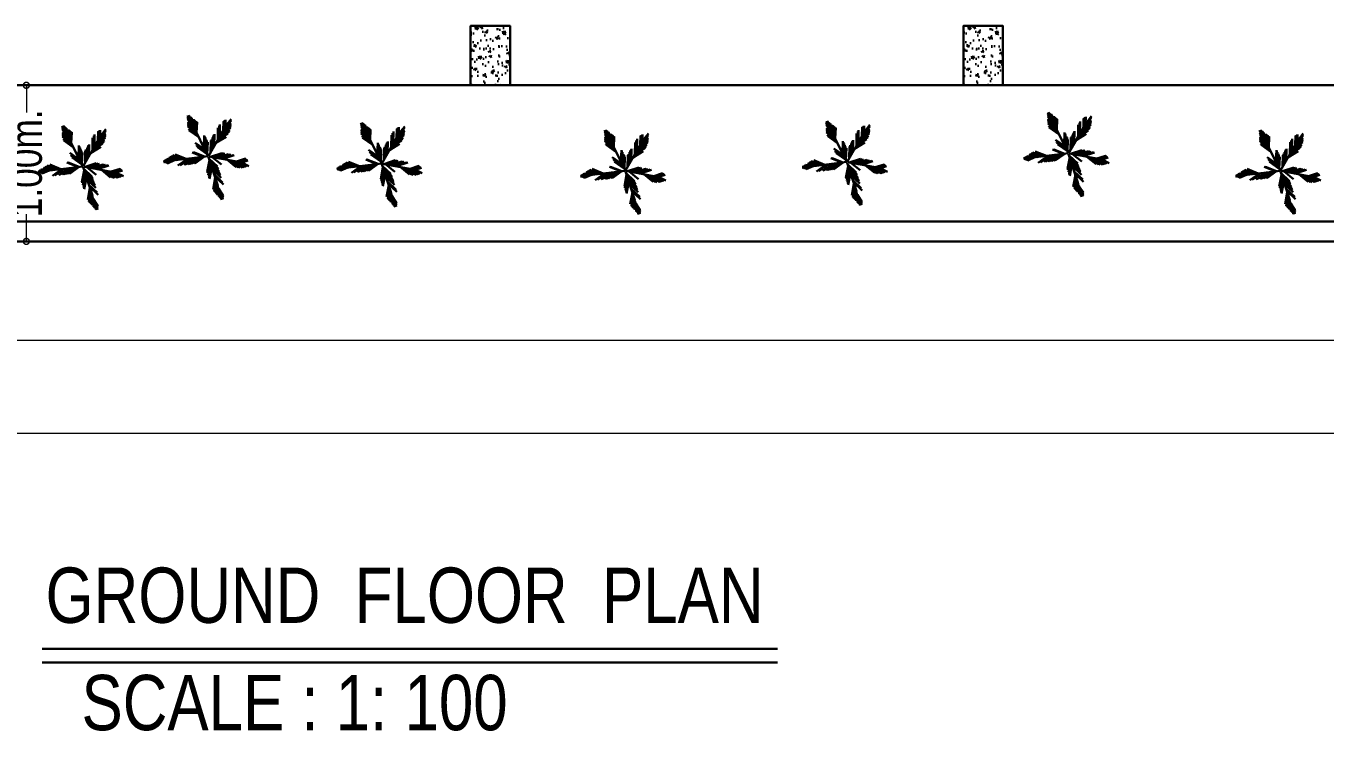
# Model space of a CAD drawing. Header units: inches. Extents: x -3410734 to 406749, y -209950 to -6742.
# Drawn here: x -3410171.1 to -3409842.4, y -79915.1 to -79736.7 of the extents above; entities that cross this region are included whole.
import ezdxf
from ezdxf.enums import TextEntityAlignment as Align

# ---------------------------------------------------------------- set-up
doc = ezdxf.new("R2010")
doc.units = ezdxf.units.IN
doc.header["$LTSCALE"] = 30
doc.header["$MEASUREMENT"] = 0
doc.header["$PDMODE"] = 3
doc.linetypes.add('PHANTOM2', pattern=[1.25, 0.625, -0.125, 0.125, -0.125, 0.125, -0.125])
doc.layers.get('Defpoints').update_dxf_attribs({"lineweight": 30})
for name, color, linetype, lineweight in [('CAR', 190, 'Continuous', 30), ('column', 1, 'Continuous', 30), ('DIM', 136, 'Continuous', 30), ('hash', 251, 'Continuous', 30), ('SEC-LINE', 4, 'PHANTOM2', 30), ('TEXT', 7, 'Continuous', 30), ('TREE', 3, 'Continuous', 30), ('WALL', 7, 'Continuous', 30)]:
    doc.layers.add(name, color=color, linetype=linetype, lineweight=lineweight)
doc.styles.get("Standard").update_dxf_attribs({"font": 'arial.ttf'})
doc.styles.add('style H', font='arial.ttf', dxfattribs={"width": 0.8, "height": 8})
doc.dimstyles.new('DIT-3', dxfattribs={"dimtxt": 8, "dimasz": 3, "dimexe": 0.18, "dimexo": 0.0625, "dimgap": 0.09, "dimtad": 0, "dimtoh": 1, "dimlfac": 0.0254, "dimzin": 0, "dimdsep": 46, "dimtxsty": 'style H', "dimblk": 'DOTSMALL', "dimcen": 3, "dimclrd": 36, "dimclre": 32, "dimclrt": 26, "dimadec": 0, "dimazin": 0, "dimtfac": 1, "dimtix": 1, "dimtofl": 0, "dimtmove": 0, "dimatfit": 3, "dimldrblk": 'DOTSMALL', "dimfxl": 1, "dimtolj": 1, "dimtzin": 0, "dimlwd": 15, "dimlwe": 15, "dimarcsym": 0})

# ---------------------------------------------------------------- blocks, each defined once
blk = doc.blocks.new('_DotSmall')
at = {"layer": 'DIM', "color": 0, "const_width": 0.5}
blk.add_lwpolyline([(-0.0625, 0, 1), (0.0625, 0, 1)], format="xyb", close=True, dxfattribs=at)
blk = doc.blocks.new('*D120')
at = {"layer": 'Defpoints', "color": 0, "transparency": 16777216}
for p in [(-3410290.88, -79791.25), (-3409306.63, -79791.25), (-3409306.63, -79839.8)]:
    blk.add_point(p, dxfattribs=at)
at = {"layer": 'WALL', "color": 32, "lineweight": 15, "transparency": 16777216}
for p, q in [((-3410290.88, -79791.31), (-3410290.88, -79839.98)), ((-3409306.63, -79791.31), (-3409306.63, -79839.98))]:
    blk.add_line(p, q, dxfattribs=at)
at = {"layer": 'WALL', "color": 36, "lineweight": 15, "transparency": 16777216}
for p, q in [((-3410290.88, -79839.8), (-3409814.48, -79839.8)), ((-3409306.63, -79839.8), (-3409783.03, -79839.8))]:
    blk.add_line(p, q, dxfattribs=at)
at = {"layer": 'WALL', "color": 36, "lineweight": 15, "transparency": 16777216, "xscale": 3, "yscale": 3, "zscale": 3, "rotation": 180}
blk.add_blockref('_DotSmall', (-3410290.88, -79839.8), dxfattribs=at)
at = {"layer": 'WALL', "color": 36, "lineweight": 15, "transparency": 16777216, "xscale": 3, "yscale": 3, "zscale": 3}
blk.add_blockref('_DotSmall', (-3409306.63, -79839.8), dxfattribs=at)
at = {"layer": 'WALL', "color": 26, "transparency": 16777216, "insert": (-3409798.76, -79839.8), "char_height": 8, "attachment_point": 5, "style": 'style H'}
blk.add_mtext('\\A1;25.00m.', dxfattribs=at)
blk = doc.blocks.new('*D84')
at = {"layer": 'Defpoints', "color": 0, "transparency": 16777216}
for p in [(-3410178.6, -79751.75), (-3410179.33, -79791.25), (-3410171.04, -79791.25)]:
    blk.add_point(p, dxfattribs=at)
at = {"layer": 'WALL', "color": 32, "lineweight": 15, "transparency": 16777216}
for p, q in [((-3410178.54, -79751.75), (-3410170.86, -79751.75)), ((-3410179.26, -79791.25), (-3410170.86, -79791.25))]:
    blk.add_line(p, q, dxfattribs=at)
at = {"layer": 'WALL', "color": 36, "lineweight": 15, "transparency": 16777216}
for p, q in [((-3410171.04, -79751.75), (-3410171.04, -79758.61)), ((-3410171.04, -79791.25), (-3410171.04, -79784.38))]:
    blk.add_line(p, q, dxfattribs=at)
at = {"layer": 'WALL', "color": 36, "lineweight": 15, "transparency": 16777216, "xscale": 3, "yscale": 3, "zscale": 3}
for p, rotation in [((-3410171.04, -79751.75), 90), ((-3410171.04, -79791.25), 270)]:
    blk.add_blockref('_DotSmall', p, dxfattribs=dict(at, rotation=rotation))
at = {"layer": 'WALL', "color": 26, "transparency": 16777216, "insert": (-3410171.04, -79771.5), "char_height": 8, "attachment_point": 5, "rotation": 90, "style": 'style H'}
blk.add_mtext('\\A1;1.00m.', dxfattribs=at)
blk = doc.blocks.new('*D16')
at = {"layer": 'CAR', "color": 32, "lineweight": 15, "transparency": 16777216}
for p, q in [((-3410188.36, -79791.31), (-3410188.36, -79816.44)), ((-3409346.13, -79791.31), (-3409346.13, -79816.44))]:
    blk.add_line(p, q, dxfattribs=at)
at = {"layer": 'CAR', "color": 36, "lineweight": 15, "transparency": 16777216}
for p, q in [((-3410188.36, -79816.26), (-3409782.97, -79816.26)), ((-3409346.13, -79816.26), (-3409751.52, -79816.26))]:
    blk.add_line(p, q, dxfattribs=at)
at = {"layer": 'Defpoints', "color": 0, "transparency": 16777216}
for p in [(-3410188.36, -79791.25), (-3409346.13, -79791.25), (-3410188.36, -79816.26)]:
    blk.add_point(p, dxfattribs=at)
at = {"layer": 'CAR', "color": 36, "lineweight": 15, "transparency": 16777216, "xscale": 3, "yscale": 3, "zscale": 3, "rotation": 180}
blk.add_blockref('_DotSmall', (-3410188.36, -79816.26), dxfattribs=at)
at = {"layer": 'CAR', "color": 36, "lineweight": 15, "transparency": 16777216, "xscale": 3, "yscale": 3, "zscale": 3}
blk.add_blockref('_DotSmall', (-3409346.13, -79816.26), dxfattribs=at)
at = {"layer": 'CAR', "color": 26, "transparency": 16777216, "insert": (-3409767.25, -79816.26), "char_height": 8, "attachment_point": 5, "style": 'style H'}
blk.add_mtext('\\A1;20.90m.', dxfattribs=at)
blk = doc.blocks.new('COCONUT')
at = {"layer": 'TREE', "color": 122}
for p, q in [((18.4, 32.9), (23.2, 43.8)), ((18.4, 32.9), (24.1, 43.3)), ((18.4, 32.9), (22.3, 43)), ((18.4, 32.9), (21.3, 42.2)), ((18.4, 32.9), (24, 42.1)), ((18.4, 32.9), (20.5, 41.6)), ((-15.9, 32.1), (-22, 39.7)), ((-15.9, 32.1), (-21.9, 38.6)), ((-15.9, 32.1), (-21.8, 37.7)), ((-15.8, 32), (-21.6, 35.6)), ((-15.6, 31.6), (-21.6, 35.3)), ((-15.3, 31.2), (-21.6, 35)), ((-14.8, 30.2), (-21.5, 34.4)), ((-14.4, 29.5), (-21.5, 33.9)), ((-14, 28.8), (-21.4, 33.4)), ((-13.5, 28), (-21.4, 32.8)), ((-13, 27.1), (-21.3, 32.2)), ((-12.3, 25.8), (-21.3, 31.4)), ((-11.6, 24.6), (-21.2, 30.5)), ((-9.8, 21.5), (-20.5, 28.1)), ((-15.8, 32), (-15.9, 38.8)), ((-15.6, 31.6), (-15.7, 38.7)), ((-15.3, 31.2), (-15.5, 38.5)), ((-14.8, 30.2), (-14.9, 38.1)), ((-14.4, 29.5), (-14.6, 37.8)), ((-14, 28.8), (-14.2, 37.6)), ((-13.5, 28), (-13.7, 37.2)), ((-9.8, 21.5), (-10.1, 34.1)), ((-9, 20.1), (-9.2, 32.6)), ((-7.8, 18), (-8, 30.5)), ((12.2, 20.5), (22.5, 27.7)), ((12.9, 22), (23.2, 29.2)), ((14.5, 25.2), (14.1, 36.5)), ((14.5, 25.2), (23.8, 31.7)), ((15.1, 26.5), (14.7, 37)), ((15.1, 26.5), (23.8, 32.5)), ((15.8, 27.8), (15.4, 37.6)), ((15.8, 27.8), (23.8, 33.4)), ((16.2, 28.7), (15.9, 37.9)), ((16.2, 28.7), (23.8, 34)), ((16.7, 29.5), (16.3, 38.3)), ((17, 30.3), (16.7, 38.6)), ((16.7, 29.5), (23.8, 34.6)), ((17, 30.3), (23.9, 35)), ((17.4, 31), (17.1, 38.9)), ((17.4, 31), (23.9, 35.5)), ((17.9, 32), (17.6, 39.3)), ((18.1, 32.4), (17.8, 39.5)), ((17.9, 32), (23.9, 36.2)), ((18.3, 32.8), (18, 39.6)), ((18.1, 32.4), (23.9, 36.5)), ((18.3, 32.8), (23.9, 36.7)), ((18.4, 32.9), (19.7, 41)), ((18.4, 32.9), (24, 40.9)), ((18.4, 32.9), (24, 39.8)), ((18.4, 32.9), (23.9, 38.9)), ((-9, 20.1), (-19.7, 26.6)), ((-7.8, 18), (-18.5, 24.6)), ((-5.8, 14.5), (-16.5, 21.1)), ((-3.9, 11.2), (-4.2, 23.7)), ((-3.5, 10.4), (-3.7, 23)), ((-3, 9.7), (-3.3, 22.3)), ((-2.5, 8.8), (-2.8, 21.3)), ((-1.8, 7.6), (-2.1, 20.1)), ((-0.7, 5.6), (-1, 18.2)), ((0, 4.5), (-0.3, 17)), ((3.3, 2.7), (2.8, 15.2)), ((4.2, 4.4), (3.7, 17)), ((4.8, 5.6), (4.3, 18.2)), ((5.8, 7.6), (5.3, 20.2)), ((5.8, 7.6), (16.1, 14.8)), ((6.4, 8.9), (5.9, 21.4)), ((6.9, 9.8), (6.4, 22.4)), ((-13.3, -2.4), (-25.2, 1.5)), ((-12.1, -2.2), (-24, 1.7)), ((-9.6, -1.7), (-21.5, 2.2)), ((-8.7, -1.6), (-20.6, 2.3)), ((-7.9, -1.4), (-19.8, 2.5)), ((-6.8, -1.2), (-18.8, 2.7)), ((-3.3, -0.6), (-15.2, 3.3)), ((-1.9, -0.3), (-13.8, 3.6)), ((0, 0), (-11.9, 3.9)), ((3.3, 2.7), (13.6, 9.9)), ((4.2, 4.4), (14.5, 11.6)), ((4.8, 5.6), (15.1, 12.8)), ((6.1, 0.1), (17.8, 4.7)), ((6.1, 0.1), (16.3, -7.2)), ((7.5, 0), (19.1, 4.6)), ((25.6, -2.3), (37.3, 2.4)), ((29.2, -2.7), (39.7, 1.5)), ((30.6, -2.9), (40.4, 1)), ((32, -3), (41.1, 0.6)), ((33, -3.2), (41.7, 0.2)), ((-33.3, -6.1), (-40.5, -9.8)), ((-33.1, -6), (-39.6, -3.9)), ((-32.7, -6), (-39.4, -3.7)), ((-32.2, -5.9), (-39.2, -3.6)), ((-31.1, -5.7), (-38.6, -3.2)), ((-33.1, -6), (-38.4, -10.3)), ((-30.3, -5.5), (-38.2, -2.9)), ((-32.7, -6), (-38.2, -10.4)), ((-32.2, -5.9), (-37.9, -10.5)), ((-29.5, -5.4), (-37.8, -2.6)), ((-28.6, -5.2), (-37.4, -2.3)), ((-31.1, -5.7), (-37.3, -10.6)), ((-27.6, -5), (-36.9, -2)), ((-30.3, -5.5), (-36.8, -10.7)), ((-29.5, -5.4), (-36.3, -10.9)), ((-28.6, -5.2), (-35.8, -11)), ((-27.6, -5), (-35.2, -11.2)), ((-26.2, -4.8), (-34.4, -11.4)), ((-24.8, -4.5), (-33.6, -11.6)), ((-21.2, -3.9), (-31, -11.7)), ((-19.6, -3.6), (-29.4, -11.4)), ((-17.2, -3.1), (-27, -11)), ((-1.9, -0.3), (-11.7, -8.2)), ((-2.2, -13.5), (-11.3, -22.1)), ((-1.4, -11), (-10.5, -19.7)), ((-1.2, -10.2), (-10.3, -18.8)), ((-0.9, -9.4), (-10, -18.1)), ((-0.6, -8.4), (-9.7, -17)), ((-0.1, -7.1), (-9.2, -15.7)), ((0.6, -4.9), (-8.6, -13.6)), ((1, -3.7), (-8.1, -12.3)), ((1.6, -1.8), (-7.5, -10.4)), ((-1.4, -11), (0.9, -23.4)), ((-1.2, -10.2), (1.2, -22.5)), ((-0.9, -9.4), (1.4, -21.8)), ((-0.6, -8.4), (1.7, -20.7)), ((-0.1, -7.1), (2.2, -19.4)), ((0.6, -4.9), (2.9, -17.3)), ((1, -3.7), (3.3, -16)), ((7.5, 0), (17.7, -7.3)), ((9.7, -0.3), (19.9, -7.6)), ((11.1, -0.5), (21.3, -7.8)), ((12.1, -0.6), (22.4, -7.9)), ((13, -0.7), (23.2, -8)), ((13.8, -0.8), (24.1, -8.1)), ((16.4, -1.1), (26.6, -8.4)), ((17.6, -1.3), (27.8, -8.6)), ((21.6, -1.8), (31.8, -9.1)), ((24, -2.1), (34.2, -9.4)), ((34, -3.3), (42.1, -0.1)), ((34.8, -3.4), (42.5, -0.3)), ((35.6, -3.5), (42.9, -0.6)), ((36.7, -3.6), (43.5, -0.9)), ((37.2, -3.7), (43.8, -1.1)), ((37.6, -3.7), (44, -1.2)), ((37.8, -3.7), (45.8, -2.4)), ((37.8, -3.7), (46.6, -2.8)), ((37.8, -3.7), (47.5, -3.4)), ((37.8, -3.7), (49.6, -4.7)), ((37.8, -3.7), (48.5, -4.1)), ((37.8, -3.7), (45.2, -7)), ((37.8, -3.7), (46.1, -6.7)), ((37.8, -3.7), (47.1, -6.4)), ((37.8, -3.7), (48.3, -6)), ((37.8, -3.7), (49.4, -5.7)), ((-4.6, -20.8), (-13.7, -29.4)), ((-3.8, -18.5), (-12.9, -27.1)), ((-6.6, -27.1), (-4.7, -37.5)), ((-6.2, -25.7), (-4.1, -36.8)), ((-5.1, -22.3), (-2.8, -34.7)), ((-8.8, -34), (-13.5, -40.7)), ((-8.8, -34), (-13.4, -41.6)), ((-8.8, -34), (-13.3, -42.6)), ((-8.8, -34), (-13.1, -43.9)), ((-8.8, -34), (-13, -45.1)), ((-8.8, -34), (-12, -45.4)), ((-8.8, -34), (-11.2, -44.5)), ((-8.8, -34), (-10.4, -43.6)), ((-8.8, -34), (-9.6, -42.8)), ((-8.8, -34), (-9, -42.1)), ((-8.8, -33.8), (-7.5, -40.5)), ((-8.7, -33.4), (-7.4, -40.4)), ((-8.5, -32.9), (-7.2, -40.1)), ((-8.2, -31.9), (-6.7, -39.7)), ((-7.9, -31.1), (-6.4, -39.3)), ((-7.7, -30.3), (-6.1, -39)), ((-7.4, -29.5), (-5.7, -38.5)), ((-7.1, -28.5), (-5.3, -38.1))]:
    blk.add_line(p, q, dxfattribs=at)
at = {"layer": 'TREE', "color": 243}
for p, q in [((2.1, 0.7), (-15.9, 32.1)), ((18.8, 33.8), (2.2, 0.4)), ((1.6, 0.3), (-29.5, -5.4)), ((37.3, -3.7), (2.3, 0.6)), ((2.1, -0.3), (-7.7, -30.3))]:
    blk.add_line(p, q, dxfattribs=at)

msp = doc.modelspace()

# ---------------------------------------------------------------- hatches: boundary and pattern name
at = {"layer": 'hash'}
h = msp.add_hatch(dxfattribs=at)
h.set_pattern_fill('AR-CONC', color=256, scale=0.65, angle=540, style=0)
h.set_pattern_definition([(230, (-3333264.9247, 71851.9905), (-4.66219119, 0.40788888), [0.4875, -5.3625]), (175, (-3333264.9247, 71851.9905), (0.90188367, -4.88924887), [0.39, -4.29]), (280.4514, (-3333265.3132, 71852.0245), (-3.76031098, -4.48135702), [0.41431123, -4.55742373]), (226.1842, (-3333264.925, 71850.6905), (-6.93706682, 1.0758736), [0.73125, -8.04375]), (276.6356, (-3333265.503, 71850.78), (-6.07530759, -6.33176616), [0.62146687, -6.8361345]), (171.1842, (-3333264.925, 71850.6905), (-6.07530264, -6.3317709), [0.585, -6.435]), (201, (-3333265.5747, 71851.0155), (-3.87989584, 2.61702279), [0.4875, -5.3625]), (146, (-3333265.5747, 71851.0155), (-1.58154966, -4.71347529), [0.39, -4.29]), (251.4514, (-3333265.898, 71851.2335), (-5.46144709, -2.09644823), [0.41431123, -4.55742373]), (217.5, (-3333264.9247, 71851.9905), (-0.07903906, -2.16381005), [0, -4.238, 0, -4.355, 0, -4.30625]), (187.5, (-3333264.9247, 71851.9905), (-1.709951993, -2.563676127), [0, -2.483, 0, -4.1405, 0, -1.64125]), (147.5, (-3333263.4752, 71851.9905), (-3.469845835, 0.146606666), [0, -1.625, 0, -5.07, 0, -6.7275]), (137.5, (-3333262.8252, 71851.9905), (-3.7907101, -0.650682385), [0, -2.1125, 0, -3.367, 0, -4.7775])])
h.paths.add_polyline_path([(-3410058.635, -79751.745), (-3410048.635, -79751.745), (-3410048.635, -79736.745), (-3410058.635, -79736.745)])
h = msp.add_hatch(dxfattribs=at)
h.set_pattern_fill('AR-CONC', color=256, scale=0.65, angle=540, style=0)
h.set_pattern_definition([(230, (-3333140.22, 71851.9905), (-4.66219119, 0.40788888), [0.4875, -5.3625]), (175, (-3333140.22, 71851.9905), (0.90188367, -4.88924887), [0.39, -4.29]), (280.4514, (-3333140.6087, 71852.0245), (-3.76031098, -4.48135702), [0.41431123, -4.55742373]), (226.1842, (-3333140.22, 71850.6905), (-6.93706682, 1.0758736), [0.73125, -8.04375]), (276.6356, (-3333140.798, 71850.78), (-6.07530759, -6.33176616), [0.62146687, -6.8361345]), (171.1842, (-3333140.22, 71850.6905), (-6.07530264, -6.3317709), [0.585, -6.435]), (201, (-3333140.87, 71851.0155), (-3.87989584, 2.61702279), [0.4875, -5.3625]), (146, (-3333140.87, 71851.0155), (-1.58154966, -4.71347529), [0.39, -4.29]), (251.4514, (-3333141.1935, 71851.2335), (-5.46144709, -2.09644823), [0.41431123, -4.55742373]), (217.5, (-3333140.2201, 71851.9905), (-0.07903906, -2.16381005), [0, -4.238, 0, -4.355, 0, -4.30625]), (187.5, (-3333140.2201, 71851.9905), (-1.709951993, -2.563676127), [0, -2.483, 0, -4.1405, 0, -1.64125]), (147.5, (-3333138.7706, 71851.9905), (-3.469845835, 0.146606666), [0, -1.625, 0, -5.07, 0, -6.7275]), (137.5, (-3333138.1206, 71851.9905), (-3.7907101, -0.650682385), [0, -2.1125, 0, -3.367, 0, -4.7775])])
h.paths.add_polyline_path([(-3409933.93, -79751.745), (-3409923.93, -79751.745), (-3409923.93, -79736.745), (-3409933.93, -79736.745)])

# ---------------------------------------------------------------- linework, layer by layer
at = {"layer": 'column'}
for points in [[(-3410048.635, -79751.745), (-3410048.635, -79736.745), (-3410058.635, -79736.745), (-3410058.635, -79751.745), (-3410048.635, -79751.745)], [(-3409923.93, -79751.745), (-3409923.93, -79736.745), (-3409933.93, -79736.745), (-3409933.93, -79751.745), (-3409923.93, -79751.745)]]:
    msp.add_lwpolyline(points, dxfattribs=at)
at = {"layer": 'SEC-LINE', "linetype": 'Continuous', "ltscale": 0.5}
for p, q in [((-3410167.023, -79894.304), (-3409981.009, -79894.304)), ((-3410167.023, -79897.804), (-3409981.009, -79897.804))]:
    msp.add_line(p, q, dxfattribs=at)
at = {"layer": 'WALL'}
for p, q in [((-3410178.358, -79751.745), (-3410058.635, -79751.745)), ((-3410048.635, -79751.745), (-3409933.93, -79751.745)), ((-3409923.93, -79751.745), (-3409820.791, -79751.745)), ((-3410238.115, -79786.245), (-3409311.633, -79786.245)), ((-3410290.883, -79791.245), (-3409306.633, -79791.245))]:
    msp.add_line(p, q, dxfattribs=at)

# ---------------------------------------------------------------- block references
at = {"layer": 'TREE', "lineweight": 20, "xscale": -0.2399999997578561, "yscale": 0.2400000000343425, "zscale": 0.24}
for p in [(-3410124.466, -79769.821), (-3409906.8, -79769.081), (-3410156.185, -79772.401), (-3410080.577, -79771.664), (-3410018.921, -79773.503), (-3409962.86, -79771.292), (-3409853.203, -79773.5)]:
    msp.add_blockref('COCONUT', p, dxfattribs=at)

# ---------------------------------------------------------------- texts
at = {"layer": 'TEXT', "width": 0.8}
for s, p in [('GROUND  FLOOR  PLAN', (-3410075.337, -79880.762)), ('SCALE : 1: 100', (-3410103.163, -79907.923))]:
    msp.add_text(s, height=14, dxfattribs=at).set_placement(p, align=Align.MIDDLE_CENTER)

# ---------------------------------------------------------------- dimensions: what is measured, and where the dimension line sits
at = {"layer": 'CAR'}
dim = msp.add_linear_dim(base=(-3410188.358, -79816.26), p1=(-3409346.133, -79791.245), p2=(-3410188.358, -79791.245), text='20.90m.', dimstyle='DIT-3', override={"dimpost": 'm.'}, dxfattribs=at)
dim.commit()
dim.dimension.update_dxf_attribs({"geometry": '*D16', "text_midpoint": (-3409767.245, -79816.26)})
at = {"layer": 'WALL'}
dim = msp.add_linear_dim(base=(-3410171.038, -79791.245), p1=(-3410178.603, -79751.745), p2=(-3410179.326, -79791.245), angle=90, text='1.00m.', dimstyle='DIT-3', override={"dimpost": 'm.'}, dxfattribs=at)
dim.commit()
dim.dimension.update_dxf_attribs({"geometry": '*D84', "text_midpoint": (-3410171.038, -79771.495)})
dim = msp.add_linear_dim(base=(-3409306.633, -79839.803), p1=(-3410290.883, -79791.245), p2=(-3409306.633, -79791.245), text='25.00m.', dimstyle='DIT-3', override={"dimpost": 'm.'}, dxfattribs=at)
dim.commit()
dim.dimension.update_dxf_attribs({"geometry": '*D120', "text_midpoint": (-3409798.758, -79839.803)})

doc.saveas('drawing.dxf')
